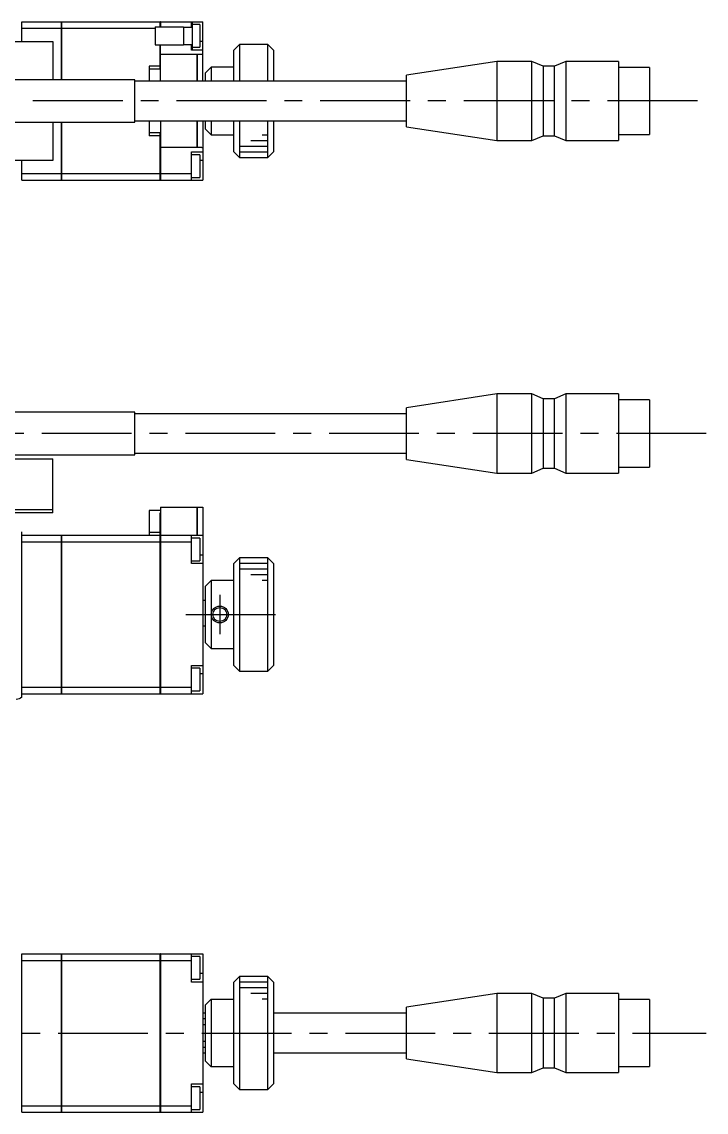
# Model space of a CAD drawing. Extents: x -1 to 586, y -8 to 203.
# Drawn here: x 167 to 288, y 10 to 202.8 of the extents above; entities that cross this region are included whole.
import ezdxf

# ---------------------------------------------------------------- set-up
doc = ezdxf.new("R2010")
doc.units = 0
doc.header["$LTSCALE"] = 0.5
doc.linetypes.add('CENTER', pattern=[50.8, 31.75, -6.35, 6.35, -6.35])
for name, color, linetype in [('MSM_CENTER', 1, 'CENTER'), ('MSM_CONTINUOUS', 7, 'CONTINUOUS'), ('MSM_NARROW', 5, 'CONTINUOUS')]:
    doc.layers.add(name, color=color, linetype=linetype)

msp = doc.modelspace()

# ---------------------------------------------------------------- linework, layer by layer
at = {"layer": 'MSM_CENTER'}
for p, q in [((286.44, 188.8), (148, 188.8)), ((288, 130), (138, 130)), ((202, 101.5), (202, 94.5)), ((196, 98), (214, 98)), ((148, 24), (288, 24))]:
    msp.add_line(p, q, dxfattribs=at)
at = {"layer": 'MSM_CONTINUOUS'}
for p, q in [((167, 202.8), (173.99, 202.8)), ((167, 199.3), (167, 202.8)), ((173.99, 192.55), (173.99, 202.8)), ((174, 202.79), (173.99, 202.79)), ((174, 202.8), (191.49, 202.8)), ((174, 202.8), (174, 192.55)), ((191.49, 201.9), (191.49, 202.8)), ((191.5, 202.79), (191.49, 202.79)), ((191.5, 202.8), (199, 202.8)), ((191.5, 202.8), (191.5, 201.9)), ((197, 201.8), (197, 202.8)), ((197.1, 202.8), (197.1, 197.8)), ((199, 192.3), (199, 202.8)), ((167, 201.65), (173.99, 201.65)), ((174, 201.64), (173.99, 201.64)), ((174, 201.65), (190.6, 201.65)), ((190.6, 201.9), (190.6, 198.7)), ((190.6, 201.9), (195.6, 201.9)), ((195.6, 201.9), (195.6, 198.7)), ((197.1, 201.8), (195.6, 201.8)), ((198.5, 202.3), (197.1, 202.3)), ((198.5, 202.3), (198.5, 198.3)), ((145.5, 199.3), (172.5, 199.3)), ((172.5, 199.3), (172.5, 192.55)), ((190.6, 198.7), (195.6, 198.7)), ((191.49, 194.45), (191.49, 198.7)), ((191.5, 192.3), (191.5, 198.7)), ((195.6, 198.8), (197.1, 198.8)), ((197, 197.8), (197, 198.8)), ((199, 199.3), (198.5, 199.3)), ((205.5, 198.8), (204.5, 197.8)), ((205.5, 198.8), (205.5, 192.3)), ((210.5, 198.8), (205.5, 198.8)), ((210.5, 192.3), (210.5, 198.8)), ((211.5, 197.8), (210.5, 198.8)), ((191.5, 197.05), (197.99, 197.05)), ((199, 197.8), (197, 197.8)), ((197.1, 198.3), (198.5, 198.3)), ((197.99, 192.3), (197.99, 197.05)), ((198, 197.04), (197.99, 197.04)), ((198, 197.05), (198, 192.3)), ((198, 197.05), (198.8, 197.05)), ((198.8, 197.03), (198.8, 197.05)), ((199, 197.03), (198.8, 197.03)), ((204.5, 192.3), (204.5, 197.8)), ((211.5, 197.8), (211.5, 192.3)), ((189.5, 194.95), (189.5, 192.3)), ((191.49, 194.95), (189.5, 194.95)), ((199.5, 193.8), (200.5, 194.8)), ((200.5, 194.8), (200.5, 192.3)), ((204.5, 194.8), (200.5, 194.8)), ((251, 195.8), (235, 193.37)), ((251, 195.8), (251, 181.8)), ((257.2, 195.8), (251, 195.8)), ((257.2, 181.8), (257.2, 195.8)), ((259.2, 194.95), (257.2, 195.8)), ((259.2, 194.95), (259.2, 182.65)), ((261.2, 194.95), (259.2, 194.95)), ((263.2, 195.8), (261.2, 194.95)), ((261.2, 182.65), (261.2, 194.95)), ((263.2, 195.8), (263.2, 181.8)), ((272.5, 195.8), (263.2, 195.8)), ((272.5, 195.8), (272.5, 181.8)), ((278, 194.75), (272.5, 194.75)), ((278, 194.75), (278, 182.85)), ((191.5, 194.45), (189.5, 194.45)), ((199.5, 192.3), (199.5, 193.8)), ((235, 184.23), (235, 193.37)), ((187, 192.55), (165.5, 192.55)), ((187, 185.05), (187, 192.55)), ((235, 192.3), (187, 192.3)), ((187, 185.3), (235, 185.3)), ((189.5, 185.3), (189.5, 182.65)), ((191.5, 185.3), (191.5, 174.8)), ((197.99, 180.55), (197.99, 185.3)), ((198, 185.3), (198, 180.55)), ((199, 185.3), (199, 174.8)), ((199.5, 183.8), (199.5, 185.3)), ((200.5, 185.3), (200.5, 182.8)), ((204.5, 179.8), (204.5, 185.3)), ((205.5, 185.3), (205.5, 178.8)), ((210.5, 178.8), (210.5, 185.3)), ((211.5, 185.3), (211.5, 179.8)), ((165.5, 185.05), (187, 185.05)), ((172.5, 185.05), (172.5, 178.3)), ((173.99, 174.8), (173.99, 185.05)), ((174, 185.05), (174, 174.8)), ((200.5, 182.8), (199.5, 183.8)), ((235, 184.23), (251, 181.8)), ((191.5, 183.15), (189.5, 183.15)), ((191.49, 182.65), (189.5, 182.65)), ((191.49, 174.8), (191.49, 183.15)), ((200.5, 182.8), (204.5, 182.8)), ((251, 181.8), (257.2, 181.8)), ((257.2, 181.8), (259.2, 182.65)), ((259.2, 182.65), (261.2, 182.65)), ((261.2, 182.65), (263.2, 181.8)), ((263.2, 181.8), (272.5, 181.8)), ((272.5, 182.85), (278, 182.85)), ((197.99, 180.55), (191.5, 180.55)), ((197, 179.8), (199, 179.8)), ((197, 174.8), (197, 179.8)), ((198, 180.56), (197.99, 180.56)), ((198.8, 180.55), (198, 180.55)), ((198.8, 180.57), (199, 180.57)), ((198.8, 180.55), (198.8, 180.57)), ((204.5, 179.8), (205.5, 178.8)), ((210.5, 178.8), (211.5, 179.8)), ((172.5, 178.3), (145.5, 178.3)), ((167, 174.8), (167, 178.3)), ((198.5, 179.3), (197, 179.3)), ((198.5, 179.3), (198.5, 175.3)), ((199, 178.3), (198.5, 178.3)), ((205.5, 178.8), (210.5, 178.8)), ((167, 175.95), (173.99, 175.95)), ((174, 175.96), (173.99, 175.96)), ((174, 175.95), (191.49, 175.95)), ((191.5, 175.96), (191.49, 175.96)), ((191.5, 175.95), (197, 175.95)), ((167, 174.8), (173.99, 174.8)), ((174, 174.81), (173.99, 174.81)), ((174, 174.8), (191.49, 174.8)), ((191.5, 174.81), (191.49, 174.81)), ((191.5, 174.8), (199, 174.8)), ((197, 175.3), (198.5, 175.3)), ((251, 137), (235, 134.57)), ((251, 137), (251, 123)), ((257.2, 137), (251, 137)), ((257.2, 123), (257.2, 137)), ((259.2, 136.15), (257.2, 137)), ((263.2, 137), (261.2, 136.15)), ((263.2, 137), (263.2, 123)), ((272.5, 137), (263.2, 137)), ((272.5, 137), (272.5, 123)), ((259.2, 136.15), (259.2, 123.85)), ((261.2, 136.15), (259.2, 136.15)), ((261.2, 123.85), (261.2, 136.15)), ((278, 135.95), (272.5, 135.95)), ((278, 135.95), (278, 124.05)), ((187, 133.75), (165.5, 133.75)), ((187, 126.25), (187, 133.75)), ((235, 133.5), (187, 133.5)), ((235, 125.43), (235, 134.57)), ((145.5, 125.5), (172.5, 125.5)), ((165.5, 126.25), (187, 126.25)), ((172.5, 116), (172.5, 125.5)), ((187, 126.5), (235, 126.5)), ((235, 125.43), (251, 123)), ((257.2, 123), (259.2, 123.85)), ((259.2, 123.85), (261.2, 123.85)), ((261.2, 123.85), (263.2, 123)), ((272.5, 124.05), (278, 124.05)), ((251, 123), (257.2, 123)), ((263.2, 123), (272.5, 123)), ((172.5, 116.5), (145.5, 116.5)), ((172.5, 116), (152.5, 116)), ((191.5, 116.4), (189.5, 116.4)), ((189.5, 116.4), (189.5, 112)), ((191.49, 116), (191.5, 116)), ((191.49, 84), (191.49, 116)), ((191.5, 117), (191.5, 84)), ((191.5, 117), (197.99, 117)), ((197.99, 112), (197.99, 117)), ((198, 116.99), (197.99, 116.99)), ((198, 117), (198, 112)), ((198, 117), (199, 117)), ((199, 117), (199, 84)), ((167, 83.38), (167, 112.62)), ((167, 112), (173.99, 112)), ((173.99, 84), (173.99, 112)), ((174, 111.99), (173.99, 111.99)), ((174, 112), (174, 84)), ((174, 112), (191.49, 112)), ((191.49, 112.5), (189.5, 112.5)), ((191.49, 113.4), (191.5, 113.4)), ((191.49, 112.3), (191.5, 112.3)), ((191.5, 111.99), (191.49, 111.99)), ((191.5, 112), (199, 112)), ((197, 107), (197, 112)), ((167, 110.85), (173.99, 110.85)), ((174, 110.84), (173.99, 110.84)), ((174, 110.85), (191.49, 110.85)), ((191.5, 110.84), (191.49, 110.84)), ((191.5, 110.85), (197, 110.85)), ((198.5, 111.5), (197, 111.5)), ((198.5, 111.5), (198.5, 107.5)), ((199, 108.5), (198.5, 108.5)), ((205.5, 108), (204.5, 107)), ((205.5, 108), (205.5, 88)), ((210.5, 108), (205.5, 108)), ((210.5, 88), (210.5, 108)), ((211.5, 107), (210.5, 108)), ((197, 107.5), (198.5, 107.5)), ((199, 107), (197, 107)), ((204.5, 89), (204.5, 107)), ((211.5, 107), (211.5, 89)), ((199.5, 103), (200.5, 104)), ((199.5, 93), (199.5, 103)), ((204.5, 104), (200.5, 104)), ((200.5, 104), (200.5, 92)), ((199.5, 100.5), (199, 100.5)), ((199, 96), (199.5, 96)), ((200.5, 92), (199.5, 93)), ((200.5, 92), (204.5, 92)), ((197, 89), (199, 89)), ((197, 84), (197, 89)), ((204.5, 89), (205.5, 88)), ((210.5, 88), (211.5, 89)), ((198.5, 88.5), (197, 88.5)), ((198.5, 88.5), (198.5, 84.5)), ((199, 87.5), (198.5, 87.5)), ((205.5, 88), (210.5, 88)), ((167, 85.15), (173.99, 85.15)), ((174, 85.16), (173.99, 85.16)), ((174, 85.15), (191.49, 85.15)), ((191.5, 85.16), (191.49, 85.16)), ((191.5, 85.15), (197, 85.15)), ((167, 84), (173.99, 84)), ((174, 84.01), (173.99, 84.01)), ((174, 84), (191.49, 84)), ((191.5, 84.01), (191.49, 84.01)), ((191.5, 84), (199, 84)), ((197, 84.5), (198.5, 84.5)), ((167, 10), (167, 38)), ((167, 38), (173.99, 38)), ((167, 36.85), (173.99, 36.85)), ((173.99, 10), (173.99, 38)), ((174, 37.99), (173.99, 37.99)), ((174, 36.84), (173.99, 36.84)), ((174, 38), (174, 10)), ((174, 38), (191.49, 38)), ((174, 36.85), (191.49, 36.85)), ((191.49, 10), (191.49, 38)), ((191.5, 37.99), (191.49, 37.99)), ((191.5, 36.84), (191.49, 36.84)), ((191.5, 38), (191.5, 10)), ((191.5, 38), (199, 38)), ((191.5, 36.85), (197, 36.85)), ((197, 33), (197, 38)), ((198.5, 37.5), (197, 37.5)), ((198.5, 37.5), (198.5, 33.5)), ((199, 38), (199, 10)), ((197, 33.5), (198.5, 33.5)), ((199, 33), (197, 33)), ((199, 34.5), (198.5, 34.5)), ((205.5, 34), (204.5, 33)), ((204.5, 15), (204.5, 33)), ((205.5, 34), (205.5, 14)), ((210.5, 34), (205.5, 34)), ((210.5, 14), (210.5, 34)), ((211.5, 33), (210.5, 34)), ((211.5, 33), (211.5, 15)), ((251, 31), (235, 28.57)), ((251, 31), (251, 17)), ((257.2, 31), (251, 31)), ((257.2, 17), (257.2, 31)), ((259.2, 30.15), (257.2, 31)), ((263.2, 31), (261.2, 30.15)), ((263.2, 31), (263.2, 17)), ((272.5, 31), (263.2, 31)), ((272.5, 31), (272.5, 17)), ((200.5, 30), (199.5, 29)), ((199.5, 19), (199.5, 29)), ((200.5, 30), (204.5, 30)), ((200.5, 30), (200.5, 18)), ((259.2, 30.15), (259.2, 17.85)), ((261.2, 30.15), (259.2, 30.15)), ((261.2, 17.85), (261.2, 30.15)), ((278, 29.95), (272.5, 29.95)), ((278, 29.95), (278, 18.05)), ((199.5, 27.5), (199, 27.5)), ((235, 27.5), (211.5, 27.5)), ((235, 19.43), (235, 28.57)), ((199.5, 26.5), (199, 26.5)), ((199, 25.5), (199.5, 25.5)), ((199.5, 22.5), (199, 22.5)), ((199, 21.5), (199.5, 21.5)), ((199, 20.5), (199.5, 20.5)), ((211.5, 20.5), (235, 20.5)), ((235, 19.43), (251, 17)), ((199.5, 19), (200.5, 18)), ((204.5, 18), (200.5, 18)), ((257.2, 17), (259.2, 17.85)), ((259.2, 17.85), (261.2, 17.85)), ((261.2, 17.85), (263.2, 17)), ((272.5, 18.05), (278, 18.05)), ((251, 17), (257.2, 17)), ((263.2, 17), (272.5, 17)), ((197, 15), (199, 15)), ((197, 10), (197, 15)), ((198.5, 14.5), (197, 14.5)), ((198.5, 14.5), (198.5, 10.5)), ((199, 13.5), (198.5, 13.5)), ((204.5, 15), (205.5, 14)), ((205.5, 14), (210.5, 14)), ((210.5, 14), (211.5, 15)), ((167, 11.15), (173.99, 11.15)), ((167, 10), (173.99, 10)), ((174, 11.16), (173.99, 11.16)), ((174, 10.01), (173.99, 10.01)), ((174, 11.15), (191.49, 11.15)), ((174, 10), (191.49, 10)), ((191.5, 11.16), (191.49, 11.16)), ((191.5, 10.01), (191.49, 10.01)), ((191.5, 11.15), (197, 11.15)), ((191.5, 10), (199, 10)), ((197, 10.5), (198.5, 10.5))]:
    msp.add_line(p, q, dxfattribs=at)
msp.add_circle((202, 98), 1.23, dxfattribs=at)
at = {"layer": 'MSM_CONTINUOUS', "extrusion": (0, 0, -1)}
msp.add_arc((-166, 84.5), 1.5, 228.1897, 270, dxfattribs=at)
at = {"layer": 'MSM_NARROW'}
for p, q in [((207.5, 181.8), (210.5, 181.8)), ((209.5, 182.8), (210.5, 182.8)), ((205.5, 180.8), (210.5, 180.8)), ((205.5, 179.8), (210.5, 179.8)), ((210.5, 107), (205.5, 107)), ((210.5, 106), (205.5, 106)), ((210.5, 105), (207.5, 105)), ((210.5, 104), (209.5, 104)), ((210.5, 33), (205.5, 33)), ((210.5, 32), (205.5, 32)), ((210.5, 31), (207.5, 31)), ((210.5, 30), (209.5, 30))]:
    msp.add_line(p, q, dxfattribs=at)
msp.add_circle((202, 98), 1.5, dxfattribs=at)

doc.saveas('drawing.dxf')
